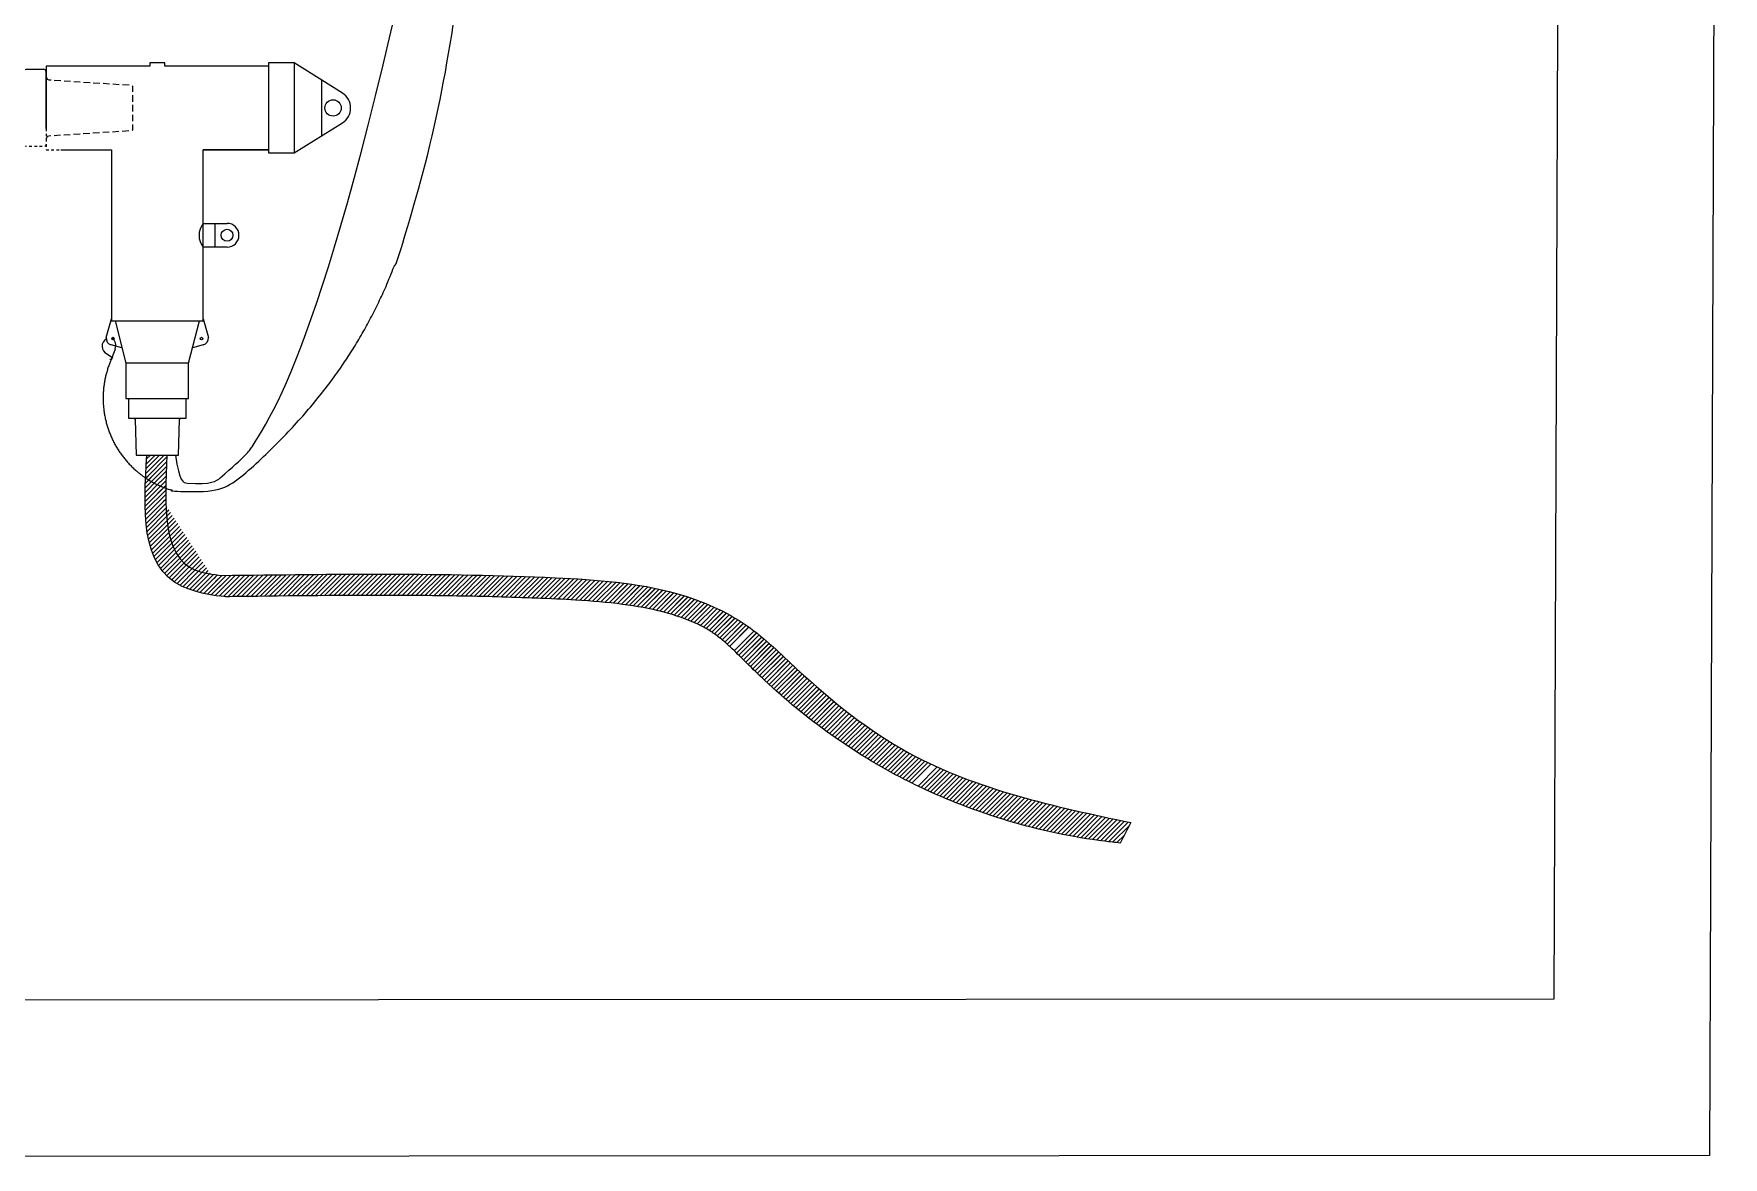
# Model space of a CAD drawing. Header units: feet. Extents: x -689 to 11593, y -511 to 1546.
# Drawn here: x 1600.5 to 1665.4, y 139 to 182.1 of the extents above; entities that cross this region are included whole.
import ezdxf

# ---------------------------------------------------------------- set-up
doc = ezdxf.new("R2010")
doc.units = ezdxf.units.FT
doc.header["$MEASUREMENT"] = 0
doc.linetypes.add('HIDDEN', pattern=[0.375, 0.25, -0.125])
for name, color, linetype in [('CABLE', 2, 'Continuous'), ('E-DETL', 7, 'Continuous'), ('E-EQPM-ENCL', 8, 'Continuous'), ('E-EQPM-HRDW', 16, 'Continuous'), ('E-GRND', 3, 'Continuous')]:
    doc.layers.add(name, color=color, linetype=linetype)
doc.layers.add('G-ANNO-NONPLOT', color=181, linetype='Continuous', plot=False)
pattern_1 = [(45, (-6020171.582861668, -2130922.397652118), (-0.08750446417183527, 0.08750446417183527), [])]

msp = doc.modelspace()

# ---------------------------------------------------------------- hatches: boundary and pattern name
at = {"layer": 'G-ANNO-NONPLOT', "true_color": 0xf8d731}
h = msp.add_hatch(dxfattribs=at)
h.set_pattern_fill('ANSI31', color=40, scale=0.9900000000000001)
h.set_pattern_definition(pattern_1)
edge = h.paths.add_edge_path()
edge.add_arc((1606.488463059068, 168.090656967368), 3.371146855893491, 239.8637622350721, 254.1366037049093, ccw=False)
edge.add_spline(control_points=[(1604.79595242627, 165.1751743522473), (1604.706471758895, 163.3571548997425), (1604.763126743026, 160.7235807166435), (1607.852635151707, 160.4873133641668), (1607.852635151707, 160.4873133641668)], knot_values=[83.43145569272993, 83.43145569272993, 83.43145569272993, 83.43145569272993, 87.87574356637529, 89.95647029016055, 89.95647029016055, 89.95647029016055, 89.95647029016055], weights=[1, 1, 1, 1, 1], degree=3, periodic=0)
edge.add_spline(control_points=[(1607.852635151707, 160.4873133641668), (1608.264707734808, 160.4926000074483), (1608.676322498359, 160.4978806492873), (1611.148821657524, 160.5282289129682), (1613.198697100393, 160.5475732493214), (1616.256695783697, 160.5254338798113), (1617.273226731457, 160.5095432628877), (1618.793898444623, 160.4677973818034), (1619.300101921894, 160.4508980116807), (1620.311153685674, 160.410284420941), (1620.818952606991, 160.3874801546335), (1621.931878187694, 160.3211023132317), (1622.531041209586, 160.2715548998676), (1623.643540775403, 160.1242894702591), (1624.159518267028, 160.0295417672023), (1625.146193782799, 159.7750145965256), (1625.603473672643, 159.6173451002687), (1626.152966325171, 159.3570243041031), (1626.303163338453, 159.275808501523), (1626.577290627174, 159.1066066743806), (1626.695748260245, 159.0227966662496), (1626.980056229979, 158.7955534541979), (1627.141551239416, 158.6522522470914), (1627.493271245621, 158.320081780199), (1627.683363428339, 158.1313498690724), (1628.099113635719, 157.7206101431511), (1628.329717350192, 157.4959465735592), (1629.358387789689, 156.5363255394623), (1630.204543777741, 155.8395832236856), (1631.996099571697, 154.5636858418584), (1632.945054803044, 153.9837968004867), (1634.655163265765, 153.1076263799332), (1635.396867457777, 152.7762533631176), (1637.326570082456, 152.0318121160381), (1638.535854802467, 151.673802273348), (1640.379104224034, 151.2859179824591), (1640.998418033123, 151.1815067799762), (1641.8170485273, 151.0779178687371), (1642.014126439579, 151.0557538960129), (1642.2110754475, 151.0361622287892)], knot_values=[0, 0, 0, 0, 1.248940863479177, 1.248940863479177, 7.510492271591446, 7.510492271591446, 10.64126797564758, 10.64126797564758, 12.20665582767566, 12.20665582767566, 13.77204367970373, 13.77204367970373, 15.77184317922644, 15.77184317922644, 17.66237193590699, 17.66237193590699, 19.55290069258755, 19.55290069258755, 20.34553650617276, 20.34553650617276, 21.13817231975798, 21.13817231975798, 21.99962579107284, 21.99962579107284, 22.86179158790927, 22.86179158790927, 23.72395738474571, 23.72395738474571, 26.70471573263455, 26.70471573263455, 29.68547408052339, 29.68547408052339, 31.86214855415614, 31.86214855415614, 35.23481619579239, 35.23481619579239, 36.92115001661051, 36.92115001661051, 37.45383673220445, 37.45383673220445, 37.45383673220445, 37.45383673220445], weights=[1, 1, 1, 1, 1, 1, 1, 1, 1, 1, 1, 1, 1, 1, 1, 1, 1, 1, 1, 1, 1, 1, 1, 1, 1, 1, 1, 1, 1, 1, 1, 1, 1, 1, 1, 1, 1, 1, 1, 1], degree=3, periodic=0)
edge.add_spline(control_points=[(1642.2110754475, 151.0361622287892), (1642.348905419931, 151.296579495538), (1642.486735392362, 151.5569967618212), (1642.624565363862, 151.8174140281044)], knot_values=[37.45383673220445, 37.45383673220445, 37.45383673220445, 37.45383673220445, 38.45383673220445, 38.45383673220445, 38.45383673220445, 38.45383673220445], weights=[1, 1, 1, 1], degree=3, periodic=0)
edge.add_spline(control_points=[(1642.624565363862, 151.8174140281044), (1639.663086037152, 152.4461656971835), (1634.917833737098, 153.4536302005872), (1630.460980302654, 157.0140765071847), (1627.844065493904, 159.5915680406615), (1624.670468937606, 160.967345896177), (1617.827673841268, 161.4336405964568), (1611.993808723055, 161.3592839413323), (1607.731267458759, 161.3049548985437)], knot_values=[38.45383673220445, 38.45383673220445, 38.45383673220445, 38.45383673220445, 47.46530847609966, 52.8931430027568, 55.44213900193881, 58.48591759060378, 63.24841332338417, 76.16766898730667, 76.16766898730667, 76.16766898730667, 76.16766898730667], weights=[1, 1, 1, 1, 1, 1, 1, 1, 1], degree=3, periodic=0)
edge.add_spline(control_points=[(1607.731267458759, 161.3049548985437), (1607.364714076743, 161.3483149120584), (1605.702597371303, 161.5449285721406), (1605.531764472835, 163.3020726097748), (1605.566977766342, 164.8478964185342)], knot_values=[76.16766898730667, 76.16766898730667, 76.16766898730667, 76.16766898730667, 77.22583108524645, 80.96584840572132, 80.96584840572132, 80.96584840572132, 80.96584840572132], weights=[1, 1, 1, 1, 1], degree=3, periodic=0)
edge = h.paths.add_edge_path()
edge.add_spline(control_points=[(1605.566977767274, 164.8478964185342), (1605.575014986098, 165.200721279718), (1605.59182357695, 165.56272480404), (1605.608632168733, 165.9247283288278)], knot_values=[80.96584840608911, 80.96584840608911, 80.96584840608911, 80.96584840608911, 81.81948456108434, 81.81948456108434, 81.81948456108434, 81.81948456108434], weights=[1, 1, 1, 1], degree=3, periodic=0)
edge.add_spline(control_points=[(1605.608632168733, 165.9247283288278), (1605.533311664127, 165.9247283288278), (1605.457991162315, 165.9247283288278), (1605.382670658641, 165.9247283288278)], knot_values=[81.81948456108434, 81.81948456108434, 81.81948456108434, 81.81948456108434, 82.11226807174496, 82.11226807174496, 82.11226807174496, 82.11226807174496], weights=[1, 1, 1, 1], degree=3, periodic=0)
edge.add_spline(control_points=[(1605.382670658641, 165.9247283288278), (1605.30400847178, 165.9247283288278), (1605.22534628585, 165.9247283288278), (1605.146684098057, 165.9247283288278)], knot_values=[82.11226807174496, 82.11226807174496, 82.11226807174496, 82.11226807174496, 82.4180412693049, 82.4180412693049, 82.4180412693049, 82.4180412693049], weights=[1, 1, 1, 1], degree=3, periodic=0)
edge.add_spline(control_points=[(1605.146684098057, 165.9247283288278), (1605.107353003696, 165.9247283288278), (1605.068021910265, 165.9247283288278), (1605.028690816835, 165.9247283288278)], knot_values=[82.4180412693049, 82.4180412693049, 82.4180412693049, 82.4180412693049, 82.57092786788061, 82.57092786788061, 82.57092786788061, 82.57092786788061], weights=[1, 1, 1, 1], degree=3, periodic=0)
edge.add_spline(control_points=[(1605.028690816835, 165.9247283288278), (1604.996905036271, 165.9247283288278), (1604.965119255707, 165.9247283288278), (1604.933333475143, 165.9247283288278)], knot_values=[82.57092786788061, 82.57092786788061, 82.57092786788061, 82.57092786788061, 82.69448456108434, 82.69448456108434, 82.69448456108434, 82.69448456108434], weights=[1, 1, 1, 1], degree=3, periodic=0)
edge.add_spline(control_points=[(1604.933333475143, 165.9247283288278), (1604.917254935019, 165.9247283288278), (1604.901176393963, 165.9247283288278), (1604.885097853839, 165.9247283288278)], knot_values=[82.69448456108434, 82.69448456108434, 82.69448456108434, 82.69448456108434, 82.75698456108434, 82.75698456108434, 82.75698456108434, 82.75698456108434], weights=[1, 1, 1, 1], degree=3, periodic=0)
edge.add_spline(control_points=[(1604.885097853839, 165.9247283288278), (1604.877058583312, 165.9247283288278), (1604.869019312784, 165.9247283288278), (1604.860980041325, 165.9247283288278)], knot_values=[82.75698456108434, 82.75698456108434, 82.75698456108434, 82.75698456108434, 82.78823456108434, 82.78823456108434, 82.78823456108434, 82.78823456108434], weights=[1, 1, 1, 1], degree=3, periodic=0)
edge.add_spline(control_points=[(1604.860980041325, 165.9247283288278), (1604.856960406527, 165.9247283288278), (1604.852940771729, 165.9247283288278), (1604.848921135999, 165.9247283288278)], knot_values=[82.78823456108434, 82.78823456108434, 82.78823456108434, 82.78823456108434, 82.80385956108434, 82.80385956108434, 82.80385956108434, 82.80385956108434], weights=[1, 1, 1, 1], degree=3, periodic=0)
edge.add_spline(control_points=[(1604.836863704026, 165.9247283288278), (1604.836863213219, 165.9247283288278), (1604.836862722412, 165.9247283288278), (1604.836862230673, 165.9247283288278), (1604.823023408651, 165.6763107599691), (1604.80827376619, 165.4255126412027), (1604.79595242627, 165.1751743522473)], knot_values=[82.8194826537357, 82.8194826537357, 82.8194826537357, 82.8194826537357, 82.81948456108434, 82.81948456108434, 82.81948456108434, 83.43145569272993, 83.43145569272993, 83.43145569272993, 83.43145569272993], weights=[1, 1, 1, 1, 1, 1, 1], degree=3, periodic=0)
edge.add_spline(control_points=[(1604.79595242627, 165.1751743522473), (1604.706471758895, 163.3571548997425), (1604.763126743026, 160.7235807166435), (1607.852635151707, 160.4873133641668), (1607.852635151707, 160.4873133641668)], knot_values=[83.43145569272993, 83.43145569272993, 83.43145569272993, 83.43145569272993, 87.87574356637529, 89.95647029016055, 89.95647029016055, 89.95647029016055, 89.95647029016055], weights=[1, 1, 1, 1, 1], degree=3, periodic=0)
edge.add_arc((1606.488463059068, 168.090656967368), 3.371146855971749, 239.8637622350721, 254.1366037221246)
h = msp.add_hatch(dxfattribs=at)
h.set_pattern_fill('ANSI31', color=40, scale=0.9900000000000001)
h.set_pattern_definition(pattern_1)
edge = h.paths.add_edge_path()
edge.add_spline(control_points=[(1604.795952427201, 165.1751743522473), (1604.706471757963, 163.3571548997425), (1604.763126742095, 160.7235807166435), (1607.852635151707, 160.4873133641668), (1607.852635151707, 160.4873133641668)], knot_values=[83.43145569309515, 83.43145569309515, 83.43145569309515, 83.43145569309515, 87.87574356637529, 89.95647029016055, 89.95647029016055, 89.95647029016055, 89.95647029016055], weights=[1, 1, 1, 1, 1], degree=3, periodic=0)
edge.add_spline(control_points=[(1607.852635151707, 160.4873133641668), (1608.264707734808, 160.4926000074483), (1608.676322498359, 160.4978806492873), (1611.148821657524, 160.5282289129682), (1613.198697100393, 160.5475732493214), (1616.256695783697, 160.5254338798113), (1617.273226731457, 160.5095432628877), (1618.793898444623, 160.4677973818034), (1619.300101921894, 160.4508980116807), (1620.311153685674, 160.410284420941), (1620.818952606991, 160.3874801546335), (1621.931878187694, 160.3211023132317), (1622.531041209586, 160.2715548998676), (1623.643540775403, 160.1242894702591), (1624.159518267028, 160.0295417672023), (1625.146193782799, 159.7750145965256), (1625.603473672643, 159.6173451002687), (1626.152966325171, 159.3570243041031), (1626.303163338453, 159.275808501523), (1626.577290627174, 159.1066066743806), (1626.695748260245, 159.0227966662496), (1626.980056229979, 158.7955534541979), (1627.141551239416, 158.6522522470914), (1627.493271245621, 158.320081780199), (1627.683363428339, 158.1313498690724), (1628.099113635719, 157.7206101431511), (1628.329717350192, 157.4959465735592), (1629.358387789689, 156.5363255394623), (1630.204543777741, 155.8395832236856), (1631.996099571697, 154.5636858418584), (1632.945054803044, 153.9837968004867), (1634.655163265765, 153.1076263799332), (1635.396867457777, 152.7762533631176), (1637.326570082456, 152.0318121160381), (1638.535854802467, 151.673802273348), (1640.379104224034, 151.2859179824591), (1640.998418033123, 151.1815067799762), (1641.8170485273, 151.0779178687371), (1642.014126439579, 151.0557538960129), (1642.2110754475, 151.0361622287892)], knot_values=[0, 0, 0, 0, 1.248940863479177, 1.248940863479177, 7.510492271591446, 7.510492271591446, 10.64126797564758, 10.64126797564758, 12.20665582767566, 12.20665582767566, 13.77204367970373, 13.77204367970373, 15.77184317922644, 15.77184317922644, 17.66237193590699, 17.66237193590699, 19.55290069258755, 19.55290069258755, 20.34553650617276, 20.34553650617276, 21.13817231975798, 21.13817231975798, 21.99962579107284, 21.99962579107284, 22.86179158790927, 22.86179158790927, 23.72395738474571, 23.72395738474571, 26.70471573263455, 26.70471573263455, 29.68547408052339, 29.68547408052339, 31.86214855415614, 31.86214855415614, 35.23481619579239, 35.23481619579239, 36.92115001661051, 36.92115001661051, 37.45383673220445, 37.45383673220445, 37.45383673220445, 37.45383673220445], weights=[1, 1, 1, 1, 1, 1, 1, 1, 1, 1, 1, 1, 1, 1, 1, 1, 1, 1, 1, 1, 1, 1, 1, 1, 1, 1, 1, 1, 1, 1, 1, 1, 1, 1, 1, 1, 1, 1, 1, 1], degree=3, periodic=0)
edge.add_spline(control_points=[(1642.2110754475, 151.0361622287892), (1642.348905419931, 151.296579495538), (1642.486735392362, 151.5569967618212), (1642.624565363862, 151.8174140281044)], knot_values=[37.45383673220445, 37.45383673220445, 37.45383673220445, 37.45383673220445, 38.45383673220445, 38.45383673220445, 38.45383673220445, 38.45383673220445], weights=[1, 1, 1, 1], degree=3, periodic=0)
edge.add_spline(control_points=[(1642.624565363862, 151.8174140281044), (1639.663086037152, 152.4461656971835), (1634.917833737098, 153.4536302005872), (1630.460980302654, 157.0140765071847), (1627.855608203448, 159.6031069573946), (1624.670468937606, 160.967345896177), (1617.827673841268, 161.4336405964568), (1611.993808723055, 161.3592839413323), (1607.731267458759, 161.3049548985437)], knot_values=[38.45383673220445, 38.45383673220445, 38.45383673220445, 38.45383673220445, 47.46530847609966, 52.8931430027568, 55.44213900193881, 58.48591759060378, 63.24841332338417, 76.16766898730667, 76.16766898730667, 76.16766898730667, 76.16766898730667], weights=[1, 1, 1, 1, 1, 1, 1, 1, 1], degree=3, periodic=0)
edge.add_spline(control_points=[(1607.731267458759, 161.3049548985437), (1607.364714076743, 161.3483149120584), (1605.702597371303, 161.5449285721406), (1605.531764474697, 163.3020726097748), (1605.566977766342, 164.8478964185342)], knot_values=[76.16766898730667, 76.16766898730667, 76.16766898730667, 76.16766898730667, 77.22583108524645, 80.96584840571971, 80.96584840571971, 80.96584840571971, 80.96584840571971], weights=[1, 1, 1, 1, 1], degree=3, periodic=0)
edge.add_arc((1606.488463059068, 168.090656967368), 3.371146855908663, 239.8637622525581, 254.13660368983568, ccw=False)

# ---------------------------------------------------------------- linework, layer by layer
at = {"layer": 'CABLE', "flags": 128}
msp.add_lwpolyline([(1603.292935091071, 169.8184159179218), (1603.52869480662, 169.6562702911906), (1603.47345049493, 169.6674196980894), (1603.500901889056, 169.6391161093488), (1603.467300618999, 169.6460820906796), (1603.494764085859, 169.6178203881718), (1603.461150742136, 169.6247444832698), (1603.488614208996, 169.5964827802964), (1603.455000865273, 169.6034068753943), (1603.482464333065, 169.5751451728866), (1603.411811351776, 169.5898744892329)], dxfattribs=at)
at = {"layer": 'CABLE'}
for centre, radius, start, end in [((1603.434204182588, 170.1010695607401), 0.3159905665009947, 120.3840937059814, 243.444311530446), ((1603.293013726361, 170.1215377068147), 0.3521175017524268, 339.1882974764708, 55.46745718433213)]:
    msp.add_arc(centre, radius, start, end, dxfattribs=at)
msp.add_rational_spline([(1603.622156659141, 169.9964311011136), (1603.571015305817, 169.8607127415016), (1603.51987395063, 169.724994382821), (1603.468732599169, 169.5892760250717), (1602.983697146177, 168.4862889423966), (1603.053714459762, 167.2834018021822), (1603.663445418701, 166.2441385732964), (1604.273176375777, 165.2048753453419), (1605.289043422788, 164.5569138927385), (1606.488494237885, 164.4422071604058), (1607.218472586945, 164.5363332405686), (1607.948450937867, 164.6304593198001), (1617.582575947046, 173.1582340411842), (1614.246302859858, 182.7290348447859), (1628.688765831292, 243.5562351513654), (1629.227098623291, 247.3823196701705), (1631.207685017958, 248.7646565902978)], [1, 1, 1, 1, 0.9269745925845593, 0.9269745925845593, 1, 0.9269745925845593, 0.9269745925845593, 1, 1, 1, 1, 1, 1, 1, 1], degree=3, knots=[0, 0, 0, 0, 1, 1, 1, 1.944874303418962, 1.944874303418962, 1.944874303418962, 2.889748606837923, 2.889748606837923, 2.889748606837923, 3.889748606837923, 3.889748606837923, 20.46486890417156, 27.64293239639137, 30.11808141614047, 30.11808141614047, 30.11808141614047, 30.11808141614047], dxfattribs=at)
msp.add_open_spline([(1607.852635152638, 160.4873133637011), (1608.264707734808, 160.4926000069827), (1608.676322497427, 160.4978806488216), (1611.148821657524, 160.5282289125025), (1613.198697101325, 160.5475732497871), (1616.256695784628, 160.5254338793457), (1617.273226730525, 160.5095432624221), (1618.793898444623, 160.4677973818034), (1619.300101920962, 160.4508980121464), (1620.311153685674, 160.4102844204754), (1620.818952606991, 160.3874801546335), (1621.931878186762, 160.3211023136973), (1622.531041208655, 160.2715549003333), (1623.643540775403, 160.1242894697934), (1624.159518267959, 160.0295417672023), (1625.14619378373, 159.7750145960599), (1625.603473672643, 159.6173451002687), (1626.15296632424, 159.3570243045688), (1626.303163338453, 159.2758085019886), (1626.577290628105, 159.1066066743806), (1626.695748260245, 159.0227966662496), (1626.980056229979, 158.7955534541979), (1627.141551239416, 158.652252247557), (1627.493271246552, 158.3200817797333), (1627.683363428339, 158.1313498690724), (1628.099113635719, 157.7206101436168), (1628.329717349261, 157.4959465730935), (1629.35838779062, 156.5363255394623), (1630.20454377681, 155.8395832236856), (1631.996099572629, 154.5636858418584), (1632.945054803044, 153.9837968004867), (1634.655163265765, 153.1076263803989), (1635.396867457777, 152.7762533631176), (1637.326570082456, 152.0318121165037), (1638.535854801536, 151.673802273348), (1640.379104223102, 151.2859179824591), (1640.998418033123, 151.1815067799762), (1641.8170485273, 151.0779178682715), (1642.014126438648, 151.0557538960129), (1642.2110754475, 151.0361622292548), (1642.348905419931, 151.2965794950724), (1642.486735392362, 151.5569967618212), (1642.62456536293, 151.8174140285701), (1639.663086038083, 152.4461656976491), (1634.917833738029, 153.4536302005872), (1630.460980303586, 157.014076506719), (1627.855608202517, 159.603106956929), (1624.670468937606, 160.967345896177), (1617.827673841268, 161.4336405964568), (1611.993808723986, 161.3592839408666), (1607.731267459691, 161.3049548985437), (1607.364714076743, 161.3483149120584), (1605.406892940402, 161.5799077823758), (1605.518180467188, 163.9766867216676), (1605.608632169664, 165.9247283283621), (1605.351375523955, 165.9247283283621), (1605.094118878245, 165.9247283283621), (1604.836862230673, 165.9247283283621), (1604.72252240777, 163.8722400572151), (1604.473366476595, 160.7457398707047), (1607.852635152638, 160.4873133637011), (1607.852635152638, 160.4873133637011)], degree=3, knots=[0, 0, 0, 0, 1.248940863479177, 1.248940863479177, 7.510492271591446, 7.510492271591446, 10.64126797564758, 10.64126797564758, 12.20665582767566, 12.20665582767566, 13.77204367970373, 13.77204367970373, 15.77184317922644, 15.77184317922644, 17.66237193590699, 17.66237193590699, 19.55290069258755, 19.55290069258755, 20.34553650617276, 20.34553650617276, 21.13817231975798, 21.13817231975798, 21.99962579107284, 21.99962579107284, 22.86179158790927, 22.86179158790927, 23.72395738474571, 23.72395738474571, 26.70471573263455, 26.70471573263455, 29.68547408052339, 29.68547408052339, 31.86214855415614, 31.86214855415614, 35.23481619579239, 35.23481619579239, 36.92115001661051, 36.92115001661051, 37.45383673220445, 37.45383673220445, 37.45383673220445, 38.45383673220445, 38.45383673220445, 38.45383673220445, 47.46530847609966, 52.8931430027568, 55.44213900193881, 58.48591759060378, 63.24841332338417, 76.16766898730667, 76.16766898730667, 76.16766898730667, 77.22583108524645, 81.81948456108434, 81.81948456108434, 81.81948456108434, 82.81948456108434, 82.81948456108434, 82.81948456108434, 87.87574356637529, 89.95647029016055, 89.95647029016055, 89.95647029016055, 89.95647029016055], dxfattribs=at)
at = {"layer": 'E-DETL'}
for p, q in [((1604.951659683138, 180.8472961811349), (1600.967252807692, 180.8472961811349)), ((1600.967252807692, 180.8472961811349), (1600.967252807692, 178.4574037971906)), ((1605.521993078291, 180.9833259019069), (1604.951659683138, 180.9833259019069)), ((1604.951659683138, 180.9833259019069), (1604.951659683138, 180.8472961811349)), ((1605.521993078291, 180.8472961811349), (1605.521993078291, 180.9833259019069)), ((1609.506399916485, 180.8472961811349), (1605.521993078291, 180.8472961811349)), ((1610.495308491401, 180.9728718427941), (1609.506399916485, 180.9728718427941)), ((1609.506399916485, 180.9728718427941), (1609.506399916485, 177.5195402647369)), ((1610.495308491401, 180.9728718427941), (1610.495308491401, 177.5195402647369)), ((1611.557459102012, 180.3097729803994), (1610.495308491401, 180.9728718427941)), ((1612.343963935971, 179.8187593705952), (1611.557459102012, 180.3097729803994)), ((1611.557459102012, 178.1826389813796), (1611.557459102012, 180.3097729803994)), ((1610.495308491401, 177.5195402647369), (1612.343963935971, 178.6736527364701)), ((1601.530512840487, 177.6451159263961), (1603.473523895256, 177.6451159263961)), ((1603.473523895256, 177.6451159263961), (1603.473523895256, 171.0733004789799)), ((1607.000128847547, 171.0733004789799), (1607.000128847547, 177.6451159263961)), ((1607.000128847547, 177.6451159263961), (1609.506399916485, 177.6451159263961)), ((1609.506399916485, 177.5195402647369), (1610.495308491401, 177.5195402647369)), ((1607.000128847547, 174.8172060572542), (1607.916124702431, 174.8172060572542)), ((1607.458126774989, 173.9012102028355), (1607.458126774989, 174.8172060572542)), ((1607.916124702431, 173.9012102028355), (1607.000128847547, 173.9012102028355)), ((1603.274706180207, 170.4349676733837), (1603.473523895256, 171.154960591346)), ((1603.473523895256, 171.0733004789799), (1607.000128847547, 171.0733004789799)), ((1603.614796533249, 171.0733004789799), (1604.033403105102, 169.4513019425794)), ((1606.440249619074, 169.4513019425794), (1606.858856209554, 171.0733004789799)), ((1607.000128847547, 171.154960591346), (1607.198946563527, 170.4349676733837)), ((1603.88164488785, 170.0425436566584), (1603.468312498182, 170.1524224332534)), ((1607.005340244621, 170.1524224332534), (1606.592007854953, 170.0425436566584)), ((1604.033403105102, 169.4513019425794), (1604.033403105102, 168.1013632845134)), ((1606.440249619074, 169.4513019425794), (1604.033403105102, 169.4513019425794)), ((1606.440249619074, 168.1013632845134), (1606.440249619074, 169.4513019425794)), ((1604.033403105102, 168.1013632845134), (1606.440249619074, 168.1013632845134)), ((1604.1275848886, 168.1013632845134), (1604.1275848886, 167.3374548172578)), ((1606.346067855135, 167.3374548172578), (1606.346067855135, 168.1013632845134)), ((1604.1275848886, 167.3374548172578), (1606.346067855135, 167.3374548172578)), ((1604.336856772192, 167.3374548172578), (1604.383947663009, 167.2955753947608)), ((1604.383947663009, 167.2955753947608), (1604.425827158615, 165.9247283288278)), ((1606.047825585119, 165.9247283288278), (1606.08970509842, 167.2955753947608)), ((1606.08970509842, 167.2955753947608), (1606.136795971543, 167.3374548172578)), ((1604.425827158615, 165.9247283288278), (1606.047825585119, 165.9247283288278))]:
    msp.add_line(p, q, dxfattribs=at)
at = {"layer": 'E-DETL', "linetype": 'HIDDEN', "ltscale": 0.25}
for p, q in [((1600.967252807692, 178.4574037971906), (1600.967252807692, 177.6451159263961)), ((1600.967252807692, 177.6451159263961), (1601.530512840487, 177.6451159263961))]:
    msp.add_line(p, q, dxfattribs=at)
at = {"layer": 'E-DETL', "linetype": 'Continuous', "flags": 128}
for points in [[(1600.113772870973, 178.4574037971906), (1600.113772870973, 180.638974243775), (1600.136147741228, 180.7063684267923), (1600.203541923314, 180.7288780841045), (1600.87748375535, 180.7288780841045)], [(1600.967252807692, 178.4574037971906), (1600.967252807692, 180.638974243775), (1600.944877939299, 180.7063684267923), (1600.87748375535, 180.7288780841045)]]:
    msp.add_lwpolyline(points, dxfattribs=at)
at = {"layer": 'E-DETL', "linetype": 'HIDDEN', "flags": 128}
msp.add_lwpolyline([(1600.967252807692, 180.4367916947231), (1601.012272123247, 180.3470226423815), (1601.079666306265, 180.3245129846036), (1604.247192915529, 180.122330435086), (1604.292077442631, 180.0774459089153), (1604.292077442631, 178.3925913292915), (1604.247192915529, 178.3700816724449), (1601.079666306265, 178.1678991229273), (1601.012272123247, 178.1453894656152), (1600.967252807692, 178.0556204132736)], dxfattribs=at)
at = {"layer": 'E-DETL', "linetype": 'HIDDEN', "ltscale": 0.25, "flags": 128}
msp.add_lwpolyline([(1600.967252807692, 177.853437863756), (1600.944877939299, 177.7860436807387), (1600.87748375535, 177.7635340234265), (1600.203541923314, 177.7635340234265), (1600.136147741228, 177.7860436807387), (1600.113772870973, 177.853437863756)], dxfattribs=at)
at = {"layer": 'E-DETL', "color": 41}
for centre, radius in [((1611.986519841477, 179.2462060535327), 0.3139392318975229), ((1607.916124702431, 174.359208129812), 0.2289989635269782), ((1603.538283937611, 170.3956394880079), 0.04837731161099608), ((1606.935368786566, 170.3956394880079), 0.04837731161099608)]:
    msp.add_circle(centre, radius, dxfattribs=at)
at = {"layer": 'E-DETL'}
for centre, radius, start, end in [((1611.986519895494, 179.246206079144), 0.6749693109214976, 301.9764602375401, 58.02353290437132), ((1607.574467956088, 174.359208129812), 0.7345934338259636, 141.4299269244339, 218.5700730755661), ((1607.916124702431, 174.359208129812), 0.4579979270539574, 270, 90), ((1603.535793262534, 170.4062661202624), 0.2626599399451946, 173.7266101101404, 255.1130106203339), ((1606.937859373167, 170.4062661472708), 0.2626600445996699, 284.8869898138621, 6.273411890354851)]:
    msp.add_arc(centre, radius, start, end, dxfattribs=at)
at = {"layer": 'E-EQPM-ENCL'}
for points in [[(1540.511211474426, 279.9138009487651), (1665.368513188325, 279.9833479598165), (1664.844307837076, 139.0479656043462), (1539.987006124109, 138.9784185928293)], [(1546.488948521204, 273.9171296888962), (1659.346142366529, 273.9799924963154), (1658.86657079123, 145.0446368637495), (1546.009376945905, 144.9817740563303)]]:
    msp.add_lwpolyline(points, close=True, dxfattribs=at)
at = {"layer": 'E-EQPM-HRDW'}
msp.add_lwpolyline([(1609.506399916485, 177.6450761598535), (1607.000128847547, 177.6450761598535)], dxfattribs=at)
at = {"layer": 'E-GRND', "linetype": 'Continuous'}
msp.add_arc((1603.293013726361, 170.1215377068147), 0.3521175017524268, 339.1882974764708, 55.46745718433213, dxfattribs=at)
at = {"layer": 'E-GRND'}
msp.add_open_spline([(1605.935385450721, 165.9253979902714), (1606.080614311621, 164.8744922876358), (1607.317700421438, 164.7638636268675), (1608.625650007278, 165.8796543311328), (1609.967413131148, 167.7896269764751), (1614.782308194786, 177.2239206843078), (1626.797142993659, 250.9150169398636), (1631.076335150748, 248.6445742091164)], degree=3, knots=[0, 0, 0, 0, 0.001839303211986895, 0.01428361292388893, 0.09868133808196211, 1, 2, 2, 2, 2], dxfattribs=at)

doc.saveas('drawing.dxf')
